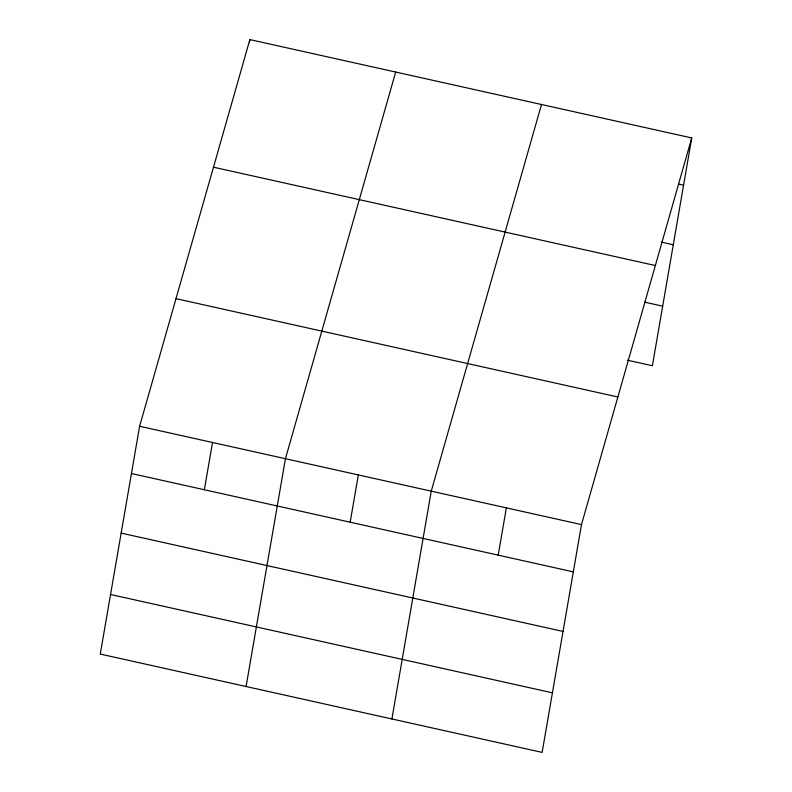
<?xml version="1.0" encoding="UTF-8"?>
<svg xmlns="http://www.w3.org/2000/svg" width="792" height="792" viewBox="0 0 792 792"><rect width="100%" height="100%" fill="white"/><g stroke="black" fill="none" stroke-linecap="round" stroke-linejoin="round"><path stroke-width="1.19" d="M139.61 426.264L100.267 654.063L542.134 752.4L581.486 524.591L691.733 137.937L249.866 39.6L139.61 426.264L581.486 524.591M249.44 42.026L249.866 39.6M204.356 489.753L212.523 442.481M246.084 686.516L285.437 458.707L395.683 72.052M350.173 522.205L358.34 474.933M391.901 718.968L431.254 491.159L541.5 104.504M498.198 555.143L506.365 507.88M691.733 137.937L652.39 365.736L627.343 360.172M678.803 184.14L683.565 185.199M661.36 242.124L673.279 244.778M213.484 167.201L655.35 265.528M644.787 302.188L662.676 306.167M175.992 298.663L617.869 396.99M131.452 473.527L573.319 571.864M121.156 533.105L563.033 631.442M110.553 594.485L552.43 692.822"/></g></svg>
